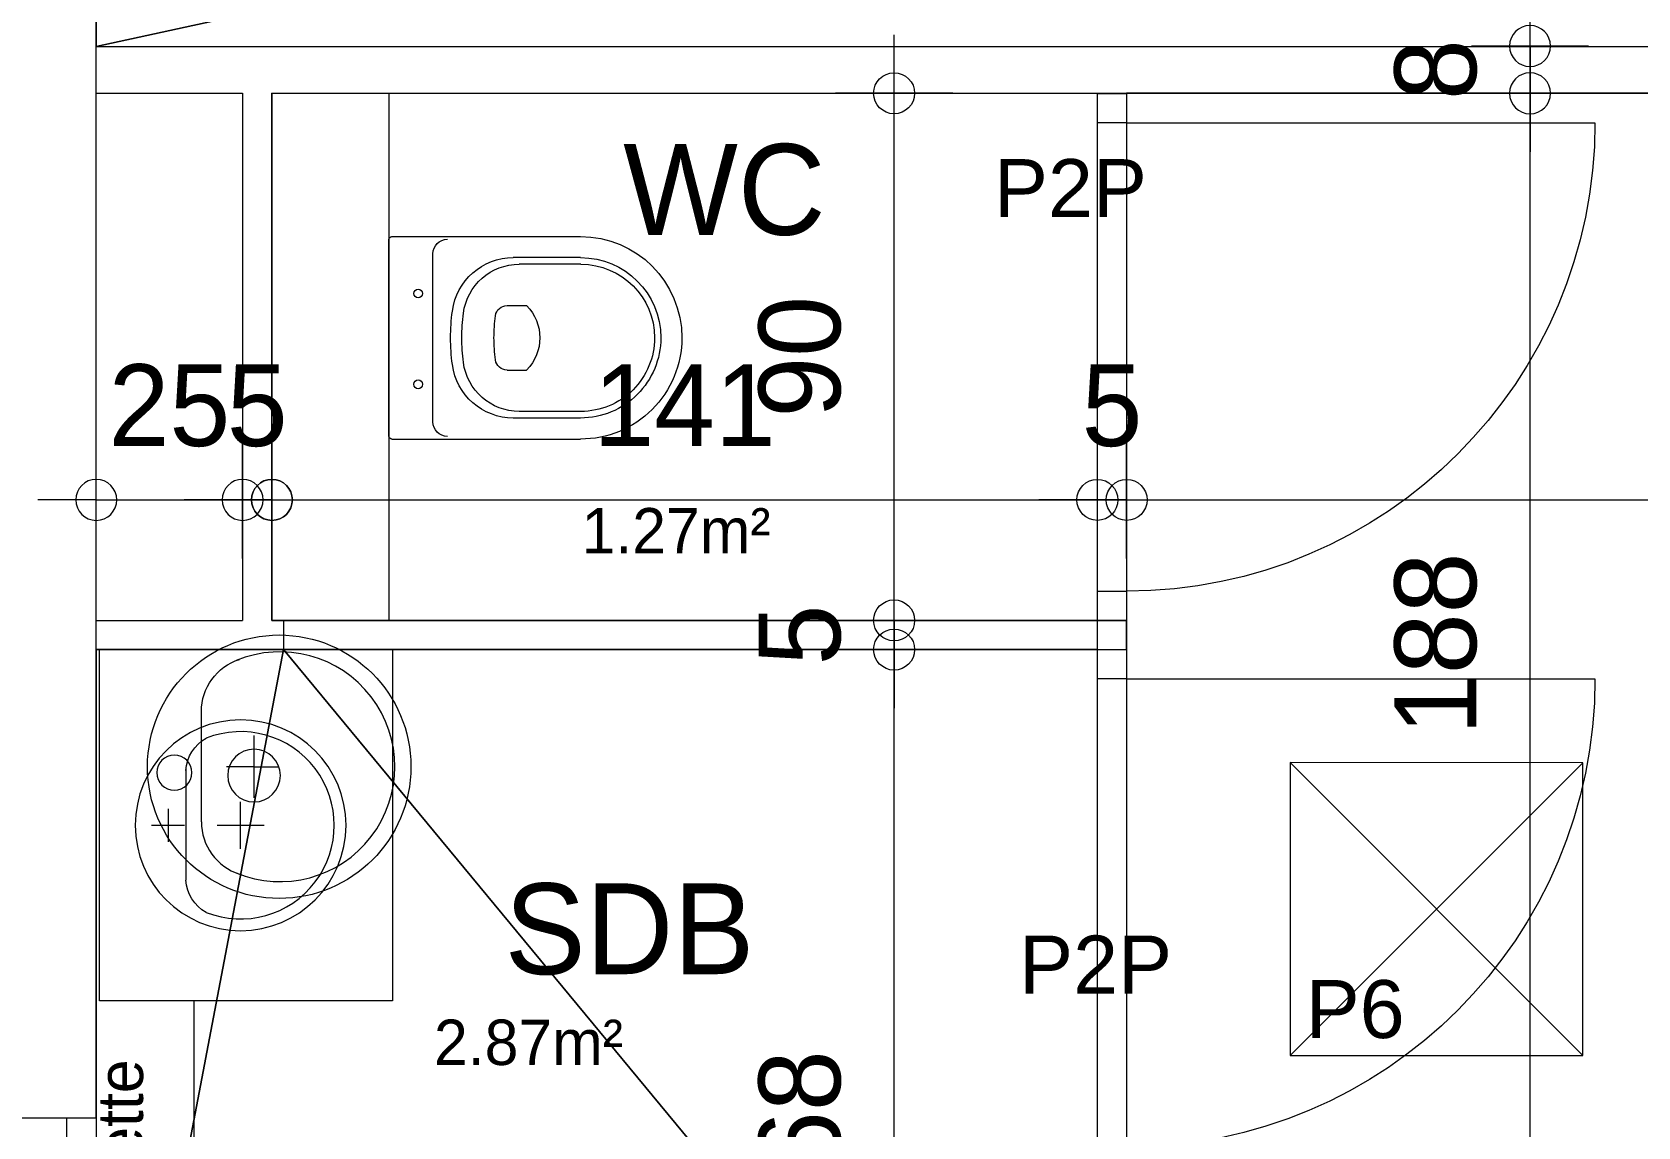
# Model space of a CAD drawing. Header units: metres. Extents: x -30.4 to 29.6, y -50.6 to 0.4.
# Drawn here: x 1.424 to 4.167, y -27.206 to -25.336 of the extents above; entities that cross this region are included whole.
import ezdxf
from ezdxf.enums import TextEntityAlignment as Align
from ezdxf.lldxf.tags import DXFTag

# ---------------------------------------------------------------- set-up
doc = ezdxf.new("R2010")
doc.units = ezdxf.units.M
doc.header["$MEASUREMENT"] = 0
for name, color, linetype in [('Calque commun', 7, 'Continuous'), ('Calque2', 7, 'Continuous'), ('Calque4', 7, 'Continuous'), ('Calque90', 7, 'Continuous'), ('Textes', 7, 'Continuous')]:
    doc.layers.add(name, color=color, linetype=linetype)
doc.styles.add('Arial4', font='arial.ttf', dxfattribs={"height": 0.098961})
doc.styles.add('Century Gothic', font='GOTHIC.TTF', dxfattribs={"height": 0.139636})
doc.styles.add('Century Gothic15', font='GOTHIC.TTF', dxfattribs={"height": 0.155151})
doc.styles.add('Century Gothic7', font='GOTHIC.TTF', dxfattribs={"height": 0.077575})
tags = doc.linetypes.add('HIDDEN2', pattern=[0.1875, 0.125, -0.0625]).pattern_tags.tags
tags[6:7] = [DXFTag(74, 4), DXFTag(75, 0), DXFTag(340, '0'), DXFTag(46, 1.0), DXFTag(50, 0.0), DXFTag(44, 0.0), DXFTag(45, 0.0)]
tags[4:5] = [DXFTag(74, 4), DXFTag(75, 0), DXFTag(340, '0'), DXFTag(46, 1.0), DXFTag(50, 0.0), DXFTag(44, 0.0), DXFTag(45, 0.0)]

# ---------------------------------------------------------------- blocks, each defined once
blk = doc.blocks.new('Block36684')
at = {"layer": 'Calque commun', "color": 7, "linetype": 'Continuous', "lineweight": 9}
blk.add_line((1.534, -27.1907), (1.534, -24.3206), dxfattribs=at)
blk = doc.blocks.new('@PRES_1_$$_1-22')
at = {"layer": 'Calque commun', "color": 5, "linetype": 'Continuous', "lineweight": 9}
for p, q in [((0, 0.32), (0.6, 0.32)), ((0.6, 0.15), (0, 0.15)), ((0.05, 0.05), (0.05, 0.15)), ((0.55, 0.15), (0.55, 0.05)), ((0.05, 0.1), (0.55, 0.1)), ((0.6, 0.05), (0, 0.05)), ((0, 0), (0.6, 0))]:
    blk.add_line(p, q, dxfattribs=at)
blk = doc.blocks.new('@PRES_1_$$_1-23')
at = {"layer": 'Calque commun', "color": 0, "linetype": 'ByBlock', "lineweight": -2}
blk.add_line((0, 0), (0, 0.32), dxfattribs=at)
blk = doc.blocks.new('@PRES_1_$$_1-24')
at = {"layer": 'Calque commun', "color": 0, "linetype": 'ByBlock', "lineweight": -2}
blk.add_line((0, 0), (0, 0.32), dxfattribs=at)
blk = doc.blocks.new('INTER_2D_COMB8')
at = {"layer": 'Calque4', "color": 0, "linetype": 'ByBlock', "lineweight": -2}
blk.add_blockref('@PRES_1_$$_1-22', (0, 0), dxfattribs=at)
at = {"layer": 'Calque4', "color": 7, "linetype": 'Continuous', "lineweight": 9}
blk.add_blockref('@PRES_1_$$_1-23', (0, 0), dxfattribs=at)
at = {"layer": 'Calque4', "color": 7, "linetype": 'Continuous', "lineweight": 9, "extrusion": (0, 0, -1), "xscale": -1, "yscale": -1, "zscale": -1, "rotation": -180}
blk.add_blockref('@PRES_1_$$_1-24', (-0.6, 0), dxfattribs=at)
blk = doc.blocks.new('PLACED_COMB8')
at = {"layer": 'Calque4', "color": 0, "linetype": 'ByBlock', "lineweight": -2}
blk.add_blockref('INTER_2D_COMB8', (0, 0), dxfattribs=at)
blk = doc.blocks.new('xmodule1pcentniv1 16-13')
at = {"layer": 'Calque commun', "color": 5, "linetype": 'Continuous', "lineweight": 9}
blk.add_arc((0, 0), 0.5, 0, 359.9994, dxfattribs=at)
blk = doc.blocks.new('xmodule1pcentniv1 16-14')
at = {"layer": 'Calque commun', "color": 5, "linetype": 'Continuous', "lineweight": 9}
blk.add_arc((0, 0), 0.5, 0, 359.9994, dxfattribs=at)
blk = doc.blocks.new('DimLine54971-3')
at = {"layer": 'Calque commun', "color": 5, "linetype": 'Continuous', "lineweight": 9}
for p, q in [((38.8512, -21.271), (38.8512, -21.071)), ((41.0311, -21.271), (41.0311, -21.071)), ((38.8512, -21.171), (38.7512, -21.171)), ((38.8512, -21.171), (41.0311, -21.171)), ((41.0311, -21.171), (41.1311, -21.171))]:
    blk.add_line(p, q, dxfattribs=at)
at = {"layer": 'Calque commun', "color": 5, "linetype": 'Continuous', "lineweight": 9, "extrusion": (0, 0, -1), "xscale": -0.07000000029802322, "yscale": -0.07000000029802322, "zscale": -0.07000000029802322, "rotation": -180}
for name, p in [('xmodule1pcentniv1 16-13', (-38.8512, -21.171)), ('xmodule1pcentniv1 16-14', (-41.0311, -21.171))]:
    blk.add_blockref(name, p, dxfattribs=at)
at = {"layer": 'Calque commun', "color": 5, "linetype": 'Continuous', "lineweight": 9, "style": 'Century Gothic'}
blk.add_text('218', height=0.13964, dxfattribs=at).set_placement((39.9411, -21.121), align=Align.BOTTOM_CENTER)
blk = doc.blocks.new('xmodule1pcentniv1 16-15')
at = {"layer": 'Calque commun', "color": 5, "linetype": 'Continuous', "lineweight": 9}
blk.add_arc((0, 0), 0.5, 0, 359.9994, dxfattribs=at)
blk = doc.blocks.new('xmodule1pcentniv1 16-16')
at = {"layer": 'Calque commun', "color": 5, "linetype": 'Continuous', "lineweight": 9}
blk.add_arc((0, 0), 0.5, 0, 359.9994, dxfattribs=at)
blk = doc.blocks.new('DimLine54979-3')
at = {"layer": 'Calque commun', "color": 5, "linetype": 'Continuous', "lineweight": 9}
for p, q in [((38.8012, -21.271), (38.8012, -21.071)), ((38.8512, -21.271), (38.8512, -21.071)), ((38.8012, -21.171), (38.7012, -21.171)), ((38.8012, -21.171), (38.8512, -21.171)), ((38.8512, -21.171), (38.9512, -21.171))]:
    blk.add_line(p, q, dxfattribs=at)
at = {"layer": 'Calque commun', "color": 5, "linetype": 'Continuous', "lineweight": 9, "extrusion": (0, 0, -1), "xscale": -0.07000000029802322, "yscale": -0.07000000029802322, "zscale": -0.07000000029802322, "rotation": -180}
for name, p in [('xmodule1pcentniv1 16-15', (-38.8012, -21.171)), ('xmodule1pcentniv1 16-16', (-38.8512, -21.171))]:
    blk.add_blockref(name, p, dxfattribs=at)
at = {"layer": 'Calque commun', "color": 5, "linetype": 'Continuous', "lineweight": 9, "style": 'Century Gothic'}
blk.add_text('5', height=0.1396, dxfattribs=at).set_placement((38.8262, -21.121), align=Align.BOTTOM_CENTER)
blk = doc.blocks.new('xmodule1pcentniv1 16-17')
at = {"layer": 'Calque commun', "color": 5, "linetype": 'Continuous', "lineweight": 9}
blk.add_arc((0, 0), 0.5, 0, 359.9994, dxfattribs=at)
blk = doc.blocks.new('xmodule1pcentniv1 16-18')
at = {"layer": 'Calque commun', "color": 5, "linetype": 'Continuous', "lineweight": 9}
blk.add_arc((0, 0), 0.5, 0, 359.9994, dxfattribs=at)
blk = doc.blocks.new('DimLine54987-3')
at = {"layer": 'Calque commun', "color": 5, "linetype": 'Continuous', "lineweight": 9}
for p, q in [((37.3911, -21.271), (37.3911, -21.071)), ((38.8012, -21.271), (38.8012, -21.071)), ((37.3911, -21.171), (37.2911, -21.171)), ((37.3911, -21.171), (38.8012, -21.171)), ((38.8012, -21.171), (38.9012, -21.171))]:
    blk.add_line(p, q, dxfattribs=at)
at = {"layer": 'Calque commun', "color": 5, "linetype": 'Continuous', "lineweight": 9, "extrusion": (0, 0, -1), "xscale": -0.07000000029802322, "yscale": -0.07000000029802322, "zscale": -0.07000000029802322, "rotation": -180}
for name, p in [('xmodule1pcentniv1 16-17', (-37.3911, -21.171)), ('xmodule1pcentniv1 16-18', (-38.8012, -21.171))]:
    blk.add_blockref(name, p, dxfattribs=at)
at = {"layer": 'Calque commun', "color": 5, "linetype": 'Continuous', "lineweight": 9, "style": 'Century Gothic'}
blk.add_text('141', height=0.13964, dxfattribs=at).set_placement((38.0961, -21.121), align=Align.BOTTOM_CENTER)
blk = doc.blocks.new('xmodule1pcentniv1 16-19')
at = {"layer": 'Calque commun', "color": 5, "linetype": 'Continuous', "lineweight": 9}
blk.add_arc((0, 0), 0.5, 0, 359.9994, dxfattribs=at)
blk = doc.blocks.new('xmodule1pcentniv1 16-20')
at = {"layer": 'Calque commun', "color": 5, "linetype": 'Continuous', "lineweight": 9}
blk.add_arc((0, 0), 0.5, 0, 359.9994, dxfattribs=at)
blk = doc.blocks.new('DimLine54995-3')
at = {"layer": 'Calque commun', "color": 5, "linetype": 'Continuous', "lineweight": 9}
for p, q in [((37.3411, -21.271), (37.3411, -21.071)), ((37.3911, -21.271), (37.3911, -21.071)), ((37.3411, -21.171), (37.2411, -21.171)), ((37.3411, -21.171), (37.3911, -21.171)), ((37.3911, -21.171), (37.4911, -21.171))]:
    blk.add_line(p, q, dxfattribs=at)
at = {"layer": 'Calque commun', "color": 5, "linetype": 'Continuous', "lineweight": 9, "xscale": 0.07000000029802322, "yscale": 0.07000000029802322, "zscale": 0.07000000029802322}
for name, p in [('xmodule1pcentniv1 16-19', (37.3411, -21.171)), ('xmodule1pcentniv1 16-20', (37.3911, -21.171))]:
    blk.add_blockref(name, p, dxfattribs=at)
at = {"layer": 'Calque commun', "color": 5, "linetype": 'Continuous', "lineweight": 9, "style": 'Century Gothic'}
blk.add_text('5', height=0.1396, dxfattribs=at).set_placement((37.3661, -21.121), align=Align.BOTTOM_CENTER)
blk = doc.blocks.new('xmodule1pcentniv1 16-21')
at = {"layer": 'Calque commun', "color": 5, "linetype": 'Continuous', "lineweight": 9}
blk.add_arc((0, 0), 0.5, 0, 359.9994, dxfattribs=at)
blk = doc.blocks.new('xmodule1pcentniv1 16-22')
at = {"layer": 'Calque commun', "color": 5, "linetype": 'Continuous', "lineweight": 9}
blk.add_arc((0, 0), 0.5, 0, 359.9994, dxfattribs=at)
blk = doc.blocks.new('DimLine55003-3')
at = {"layer": 'Calque commun', "color": 5, "linetype": 'Continuous', "lineweight": 9}
for p, q in [((37.0911, -21.271), (37.0911, -21.071)), ((37.3411, -21.271), (37.3411, -21.071)), ((37.0911, -21.171), (36.9911, -21.171)), ((37.0911, -21.171), (37.3411, -21.171)), ((37.3411, -21.171), (37.4411, -21.171))]:
    blk.add_line(p, q, dxfattribs=at)
at = {"layer": 'Calque commun', "color": 5, "linetype": 'Continuous', "lineweight": 9, "xscale": 0.07000000029802322, "yscale": 0.07000000029802322, "zscale": 0.07000000029802322}
for name, p in [('xmodule1pcentniv1 16-21', (37.0911, -21.171)), ('xmodule1pcentniv1 16-22', (37.3411, -21.171))]:
    blk.add_blockref(name, p, dxfattribs=at)
at = {"layer": 'Calque commun', "color": 5, "linetype": 'Continuous', "lineweight": 9, "style": 'Century Gothic'}
blk.add_text('25', height=0.13964, dxfattribs=at).set_placement((37.2161, -21.121), align=Align.BOTTOM_CENTER)
blk = doc.blocks.new('xmodule1pcentniv1 16-27')
at = {"layer": 'Calque commun', "color": 5, "linetype": 'Continuous', "lineweight": 9}
blk.add_arc((0, 0), 0.5, 0, 359.9994, dxfattribs=at)
blk = doc.blocks.new('xmodule1pcentniv1 16-28')
at = {"layer": 'Calque commun', "color": 5, "linetype": 'Continuous', "lineweight": 9}
blk.add_arc((0, 0), 0.5, 0, 359.9994, dxfattribs=at)
blk = doc.blocks.new('DimLine55027-3')
at = {"layer": 'Calque commun', "color": 5, "linetype": 'Continuous', "lineweight": 9}
for p, q in [((39.5402, -20.4767), (39.5402, -20.3767)), ((39.6402, -20.4767), (39.4402, -20.4767)), ((39.5402, -22.357), (39.5402, -20.4767)), ((39.6402, -22.357), (39.4402, -22.357)), ((39.5402, -22.357), (39.5402, -22.457))]:
    blk.add_line(p, q, dxfattribs=at)
at = {"layer": 'Calque commun', "color": 5, "linetype": 'Continuous', "lineweight": 9, "xscale": 0.07000000029802322, "yscale": 0.07000000029802322, "zscale": 0.07000000029802322, "rotation": 90}
for name, p in [('xmodule1pcentniv1 16-28', (39.5402, -20.4767)), ('xmodule1pcentniv1 16-27', (39.5402, -22.357))]:
    blk.add_blockref(name, p, dxfattribs=at)
at = {"layer": 'Calque commun', "color": 5, "linetype": 'Continuous', "lineweight": 9, "style": 'Century Gothic'}
blk.add_text('188', height=0.13964, rotation=90, dxfattribs=at).set_placement((39.4902, -21.4168), align=Align.BOTTOM_CENTER)
blk = doc.blocks.new('xmodule1pcentniv1 16-29')
at = {"layer": 'Calque commun', "color": 5, "linetype": 'Continuous', "lineweight": 9}
blk.add_arc((0, 0), 0.5, 0, 359.9994, dxfattribs=at)
blk = doc.blocks.new('xmodule1pcentniv1 16-30')
at = {"layer": 'Calque commun', "color": 5, "linetype": 'Continuous', "lineweight": 9}
blk.add_arc((0, 0), 0.5, 0, 359.9994, dxfattribs=at)
blk = doc.blocks.new('DimLine55035-3')
at = {"layer": 'Calque commun', "color": 5, "linetype": 'Continuous', "lineweight": 9}
for p, q in [((39.5402, -20.396), (39.5402, -20.296)), ((39.6402, -20.396), (39.4402, -20.396)), ((39.5402, -20.4767), (39.5402, -20.396)), ((39.6402, -20.4767), (39.4402, -20.4767)), ((39.5402, -20.4767), (39.5402, -20.5767))]:
    blk.add_line(p, q, dxfattribs=at)
at = {"layer": 'Calque commun', "color": 5, "linetype": 'Continuous', "lineweight": 9, "xscale": 0.07000000029802322, "yscale": 0.07000000029802322, "zscale": 0.07000000029802322, "rotation": 90}
for name, p in [('xmodule1pcentniv1 16-30', (39.5402, -20.396)), ('xmodule1pcentniv1 16-29', (39.5402, -20.4767))]:
    blk.add_blockref(name, p, dxfattribs=at)
at = {"layer": 'Calque commun', "color": 5, "linetype": 'Continuous', "lineweight": 9, "style": 'Century Gothic'}
blk.add_text('8', height=0.1396, rotation=90, dxfattribs=at).set_placement((39.4902, -20.4363), align=Align.BOTTOM_CENTER)
blk = doc.blocks.new('xmodule1pcentniv1 16-31')
at = {"layer": 'Calque commun', "color": 5, "linetype": 'Continuous', "lineweight": 9}
blk.add_arc((0, 0), 0.5, 0, 359.9994, dxfattribs=at)
blk = doc.blocks.new('xmodule1pcentniv1 16-32')
at = {"layer": 'Calque commun', "color": 5, "linetype": 'Continuous', "lineweight": 9}
blk.add_arc((0, 0), 0.5, 0, 359.9994, dxfattribs=at)
blk = doc.blocks.new('DimLine55043-3')
at = {"layer": 'Calque commun', "color": 5, "linetype": 'Continuous', "lineweight": 9}
for p, q in [((39.5402, -17.8267), (39.5402, -17.7267)), ((39.6402, -17.8267), (39.4402, -17.8267)), ((39.5402, -20.396), (39.5402, -17.8267)), ((39.6402, -20.396), (39.4402, -20.396)), ((39.5402, -20.396), (39.5402, -20.496))]:
    blk.add_line(p, q, dxfattribs=at)
at = {"layer": 'Calque commun', "color": 5, "linetype": 'Continuous', "lineweight": 9, "xscale": 0.07000000029802322, "yscale": 0.07000000029802322, "zscale": 0.07000000029802322, "rotation": 90}
for name, p in [('xmodule1pcentniv1 16-32', (39.5402, -17.8267)), ('xmodule1pcentniv1 16-31', (39.5402, -20.396))]:
    blk.add_blockref(name, p, dxfattribs=at)
at = {"layer": 'Calque commun', "color": 5, "linetype": 'Continuous', "lineweight": 9, "style": 'Century Gothic'}
blk.add_text('257', height=0.13964, rotation=90, dxfattribs=at).set_placement((39.4902, -19.1113), align=Align.BOTTOM_CENTER)
blk = doc.blocks.new('xmodule1pcentniv1 16-37')
at = {"layer": 'Calque commun', "color": 5, "linetype": 'Continuous', "lineweight": 9}
blk.add_arc((0, 0), 0.5, 0, 359.9994, dxfattribs=at)
blk = doc.blocks.new('xmodule1pcentniv1 16-38')
at = {"layer": 'Calque commun', "color": 5, "linetype": 'Continuous', "lineweight": 9}
blk.add_arc((0, 0), 0.5, 0, 359.9994, dxfattribs=at)
blk = doc.blocks.new('DimLine55067-3')
at = {"layer": 'Calque commun', "color": 5, "linetype": 'Continuous', "lineweight": 9}
for p, q in [((38.454, -21.4268), (38.454, -21.3268)), ((38.554, -21.4268), (38.354, -21.4268)), ((38.454, -23.1068), (38.454, -21.4268)), ((38.554, -23.1068), (38.354, -23.1068)), ((38.454, -23.1068), (38.454, -23.2068))]:
    blk.add_line(p, q, dxfattribs=at)
at = {"layer": 'Calque commun', "color": 5, "linetype": 'Continuous', "lineweight": 9, "extrusion": (0, 0, -1), "xscale": -0.07000000029802322, "yscale": -0.07000000029802322, "zscale": -0.07000000029802322, "rotation": -90.00000000000001}
for name, p in [('xmodule1pcentniv1 16-38', (-38.454, -21.4268)), ('xmodule1pcentniv1 16-37', (-38.454, -23.1068))]:
    blk.add_blockref(name, p, dxfattribs=at)
at = {"layer": 'Calque commun', "color": 5, "linetype": 'Continuous', "lineweight": 9, "style": 'Century Gothic'}
blk.add_text('168', height=0.13964, rotation=90, dxfattribs=at).set_placement((38.404, -22.2668), align=Align.BOTTOM_CENTER)
blk = doc.blocks.new('xmodule1pcentniv1 16-39')
at = {"layer": 'Calque commun', "color": 5, "linetype": 'Continuous', "lineweight": 9}
blk.add_arc((0, 0), 0.5, 0, 359.9994, dxfattribs=at)
blk = doc.blocks.new('xmodule1pcentniv1 16-40')
at = {"layer": 'Calque commun', "color": 5, "linetype": 'Continuous', "lineweight": 9}
blk.add_arc((0, 0), 0.5, 0, 359.9994, dxfattribs=at)
blk = doc.blocks.new('DimLine55083-3')
at = {"layer": 'Calque commun', "color": 5, "linetype": 'Continuous', "lineweight": 9}
for p, q in [((38.454, -21.3768), (38.454, -21.2768)), ((38.554, -21.3768), (38.354, -21.3768)), ((38.454, -21.4268), (38.454, -21.3768)), ((38.554, -21.4268), (38.354, -21.4268)), ((38.454, -21.4268), (38.454, -21.5268))]:
    blk.add_line(p, q, dxfattribs=at)
at = {"layer": 'Calque commun', "color": 5, "linetype": 'Continuous', "lineweight": 9, "extrusion": (0, 0, -1), "xscale": -0.07000000029802322, "yscale": -0.07000000029802322, "zscale": -0.07000000029802322, "rotation": -90.00000000000001}
for name, p in [('xmodule1pcentniv1 16-40', (-38.454, -21.3768)), ('xmodule1pcentniv1 16-39', (-38.454, -21.4268))]:
    blk.add_blockref(name, p, dxfattribs=at)
at = {"layer": 'Calque commun', "color": 5, "linetype": 'Continuous', "lineweight": 9, "style": 'Century Gothic'}
blk.add_text('5', height=0.1396, rotation=90, dxfattribs=at).set_placement((38.404, -21.4018), align=Align.BOTTOM_CENTER)
blk = doc.blocks.new('xmodule1pcentniv1 16-41')
at = {"layer": 'Calque commun', "color": 5, "linetype": 'Continuous', "lineweight": 9}
blk.add_arc((0, 0), 0.5, 0, 359.9994, dxfattribs=at)
blk = doc.blocks.new('xmodule1pcentniv1 16-42')
at = {"layer": 'Calque commun', "color": 5, "linetype": 'Continuous', "lineweight": 9}
blk.add_arc((0, 0), 0.5, 0, 359.9994, dxfattribs=at)
blk = doc.blocks.new('DimLine55091-3')
at = {"layer": 'Calque commun', "color": 5, "linetype": 'Continuous', "lineweight": 9}
for p, q in [((38.454, -20.4767), (38.454, -20.3767)), ((38.554, -20.4767), (38.354, -20.4767)), ((38.454, -21.3768), (38.454, -20.4767)), ((38.554, -21.3768), (38.354, -21.3768)), ((38.454, -21.3768), (38.454, -21.4768))]:
    blk.add_line(p, q, dxfattribs=at)
at = {"layer": 'Calque commun', "color": 5, "linetype": 'Continuous', "lineweight": 9, "extrusion": (0, 0, -1), "xscale": -0.07000000029802322, "yscale": -0.07000000029802322, "zscale": -0.07000000029802322, "rotation": -90.00000000000001}
for name, p in [('xmodule1pcentniv1 16-42', (-38.454, -20.4767)), ('xmodule1pcentniv1 16-41', (-38.454, -21.3768))]:
    blk.add_blockref(name, p, dxfattribs=at)
at = {"layer": 'Calque commun', "color": 5, "linetype": 'Continuous', "lineweight": 9, "style": 'Century Gothic'}
blk.add_text('90', height=0.13964, rotation=90, dxfattribs=at).set_placement((38.404, -20.9267), align=Align.BOTTOM_CENTER)
blk = doc.blocks.new('xmodule1pcentniv1 16-67')
at = {"layer": 'Calque commun', "color": 5, "linetype": 'Continuous', "lineweight": 9}
blk.add_arc((0, 0), 0.5, 0, 359.9994, dxfattribs=at)
blk = doc.blocks.new('xmodule1pcentniv1 16-68')
at = {"layer": 'Calque commun', "color": 5, "linetype": 'Continuous', "lineweight": 9}
blk.add_arc((0, 0), 0.5, 0, 359.9994, dxfattribs=at)
blk = doc.blocks.new('DimLine56475-3')
at = {"layer": 'Calque commun', "color": 5, "linetype": 'Continuous', "lineweight": 9}
for p, q in [((38.8512, -21.271), (38.8512, -21.071)), ((41.0311, -21.271), (41.0311, -21.071)), ((38.8512, -21.171), (38.7512, -21.171)), ((38.8512, -21.171), (41.0311, -21.171)), ((41.0311, -21.171), (41.1311, -21.171))]:
    blk.add_line(p, q, dxfattribs=at)
at = {"layer": 'Calque commun', "color": 5, "linetype": 'Continuous', "lineweight": 9, "extrusion": (0, 0, -1), "xscale": -0.07000000029802322, "yscale": -0.07000000029802322, "zscale": -0.07000000029802322, "rotation": -180}
for name, p in [('xmodule1pcentniv1 16-67', (-38.8512, -21.171)), ('xmodule1pcentniv1 16-68', (-41.0311, -21.171))]:
    blk.add_blockref(name, p, dxfattribs=at)
at = {"layer": 'Calque commun', "color": 5, "linetype": 'Continuous', "lineweight": 9, "style": 'Century Gothic'}
blk.add_text('218', height=0.13964, dxfattribs=at).set_placement((39.9411, -21.121), align=Align.BOTTOM_CENTER)
blk = doc.blocks.new('vasque1')
at = {"layer": 'Calque2', "color": 6, "linetype": 'Continuous', "lineweight": 9}
for p, q in [((-0.094, -0.092), (0.094, -0.092)), ((0, -0.182), (0, -0.135)), ((-0.0533, -0.182), (0.0533, -0.182)), ((0, -0.182), (0, -0.224))]:
    blk.add_line(p, q, dxfattribs=at)
at = {"layer": 'Calque2', "color": 6, "linetype": 'Continuous', "lineweight": 9, "flags": 128}
for points in [[(0, -0.45, -1), (0, 0)], [(0, 0, -1), (0, -0.45)], [(0.02, -0.046, 1), (-0.04, -0.046, 1), (0.02, -0.046)], [(-0.094, -0.092, 0.324927), (-0.1834, -0.157)], [(0.094, -0.092, -0.324927), (0.1834, -0.157)], [(0.03, -0.182, 1), (-0.06, -0.182, 1), (0.03, -0.182)], [(-0.1814, -0.1514, 1.494518), (0.1814, -0.1514)]]:
    blk.add_lwpolyline(points, format="xyb", dxfattribs=at)
blk = doc.blocks.new('vasqu450')
at = {"layer": 'Calque commun', "color": 6, "linetype": 'Continuous', "lineweight": 9}
blk.add_line((0.1207, 0.1168), (-0.1173, 0.117), dxfattribs=at)
for radius, start, end in [(0.225, 360, 359.9994), (0.2, 158.4, 21.6)]:
    blk.add_arc((0, 0), radius, start, end, dxfattribs=at)
at = {"layer": 'Calque commun', "color": 6, "linetype": 'Continuous', "lineweight": 9, "extrusion": (0, 0, -1)}
for centre, start, end in [((0.112, 0.0327), 28.9734, 86.4066), ((-0.112, 0.0327), 93.5934, 151.0266)]:
    blk.add_arc(centre, 0.0845, start, end, dxfattribs=at)
at = {"layer": 'Calque90', "color": 6, "linetype": 'Continuous', "lineweight": 9}
for p, q in [((0, 0.19), (0, 0.12)), ((0.035, 0.155), (-0.035, 0.155)), ((0, 0.05), (0, -0.05)), ((-0.05, 0), (0.05, 0))]:
    blk.add_line(p, q, dxfattribs=at)
blk = doc.blocks.new('meuble vasque 60x50')
at = {"layer": 'Calque commun', "color": 0, "linetype": 'ByBlock', "lineweight": -2, "xscale": 0.800000011920929, "yscale": 0.800000011920929, "zscale": 0.800000011920929}
blk.add_blockref('vasqu450', (0.2994, -0.241), dxfattribs=at)
at = {"layer": 'Calque commun', "color": 0, "linetype": 'ByBlock', "lineweight": -2}
blk.add_blockref('vasque1', (0.3994, -0.0819), dxfattribs=at)
at = {"layer": 'Calque commun', "color": 6, "linetype": 'Continuous', "lineweight": 9}
mesh = blk.add_polyface(dxfattribs=at)
corners = [(-0.0006, -0.0002), (0.5994, -0.0002), (0.5994, -0.5002), (-0.0006, -0.5002)]
mesh.append_faces([[corners[k] for k in face] for face in [(0, 1, 2, 3)]], dxfattribs={"color": 6})
blk = doc.blocks.new('@PRES_1_$$_1-94')
at = {"layer": 'Calque commun', "color": 5, "linetype": 'Continuous', "lineweight": 9}
blk.add_line((0.05, 0.05), (0.05, 0.85), dxfattribs=at)
at = {"layer": 'Calque commun', "color": 5, "linetype": 'Continuous', "lineweight": 9, "extrusion": (0, 0, -1)}
blk.add_arc((-0.05, 0.05), 0.8, 90, 180, dxfattribs=at)
at = {"layer": 'Calque commun', "color": 5, "linetype": 'Continuous', "lineweight": 9}
mesh = blk.add_polyface(dxfattribs=at)
corners = [(0, 0), (0, 0.05), (0.05, 0.05), (0.05, 0)]
mesh.append_faces([[corners[k] for k in face] for face in [(0, 1, 2, 3)]], dxfattribs={"color": 5})
mesh = blk.add_polyface(dxfattribs=at)
corners = [(0.85, 0), (0.85, 0.05), (0.9, 0.05), (0.9, 0)]
mesh.append_faces([[corners[k] for k in face] for face in [(0, 1, 2, 3)]], dxfattribs={"color": 5})
blk = doc.blocks.new('@PRES_1_$$_1-95')
at = {"layer": 'Calque commun', "color": 0, "linetype": 'Continuous', "lineweight": 9}
blk.add_line((0, 0), (0, 0.05), dxfattribs=at)
blk = doc.blocks.new('@PRES_1_$$_1-96')
at = {"layer": 'Calque commun', "color": 0, "linetype": 'Continuous', "lineweight": 9}
blk.add_line((0, 0), (0, 0.05), dxfattribs=at)
blk = doc.blocks.new('INTER_2D_COMB32')
at = {"layer": 'Calque commun', "color": 0, "linetype": 'ByBlock', "lineweight": -2}
blk.add_blockref('@PRES_1_$$_1-94', (0, 0), dxfattribs=at)
at = {"layer": 'Calque commun', "color": 15, "linetype": 'ByBlock', "lineweight": -2}
blk.add_blockref('@PRES_1_$$_1-95', (0, 0), dxfattribs=at)
at = {"layer": 'Calque commun', "color": 15, "linetype": 'ByBlock', "lineweight": -2, "extrusion": (0, 0, -1), "xscale": -1, "yscale": -1, "zscale": -1, "rotation": -180}
blk.add_blockref('@PRES_1_$$_1-96', (-0.9, 0), dxfattribs=at)
blk = doc.blocks.new('PLACED_COMB32')
at = {"layer": 'Calque commun', "color": 0, "linetype": 'ByBlock', "lineweight": -2}
blk.add_blockref('INTER_2D_COMB32', (0, 0), dxfattribs=at)
blk = doc.blocks.new('wc suspendu')
at = {"layer": 'Calque commun', "color": 15, "linetype": 'Continuous', "lineweight": 9}
for p, q in [((-0.173, -0.0497), (-0.173, -0.0515)), ((-0.173, -0.0497), (-0.173, -0.372)), ((0.168, -0.0447), (-0.168, -0.0447)), ((0.173, -0.0497), (0.173, -0.0515)), ((0.173, -0.0497), (0.173, -0.372)), ((0.1434, -0.1197), (-0.1434, -0.1197)), ((-0.055, -0.2465), (-0.0551, -0.2797)), ((0.055, -0.2465), (0.0551, -0.2797)), ((-0.137, -0.372), (-0.137, -0.2571)), ((-0.1257, -0.3727), (-0.1257, -0.2673)), ((0.1257, -0.3727), (0.1257, -0.2673)), ((0.137, -0.372), (0.137, -0.2571))]:
    blk.add_line(p, q, dxfattribs=at)
for centre, radius, start, end in [((-0.168, -0.0497), 0.005, 90, 180), ((0.168, -0.0497), 0.005, 0, 90), ((-0.0756, -0.0946), 0.0075, 0, 359.9994), ((0.0794, -0.0946), 0.0075, 0, 359.9994), ((-0.1434, -0.1447), 0.025, 90, 180), ((0.1434, -0.1447), 0.025, 0, 90), ((-0.032, -0.2571), 0.105, 97.505, 180), ((0, -0.5), 0.35, 90, 97.505), ((0, -0.5), 0.35, 82.495, 90), ((0.032, -0.2571), 0.105, 0, 82.495), ((-0.0294, -0.2673), 0.0963, 97.505, 180), ((0, -0.4902), 0.3211, 90, 97.505), ((0, -0.4902), 0.3211, 82.495, 90), ((0.0294, -0.2673), 0.0963, 0, 82.495), ((-0.035, -0.2465), 0.02, 97.8621, 180), ((0, -0.5), 0.2759, 90, 97.8622), ((0, -0.5), 0.2759, 82.1379, 90), ((0.035, -0.2465), 0.02, 0, 82.1378), ((0, -0.2241), 0.0783, 225.2695, 314.7305), ((0, -0.372), 0.173, 180, 270), ((0, -0.372), 0.137, 180, 270), ((0, -0.3727), 0.1257, 180, 270), ((0, -0.372), 0.137, 270, 0), ((0, -0.372), 0.173, 270, 0), ((0, -0.3727), 0.1257, 270, 0)]:
    blk.add_arc(centre, radius, start, end, dxfattribs=at)
blk = doc.blocks.new('xmodule1pcentniv1 16-99')
at = {"layer": 'Calque commun', "color": 7, "linetype": 'Continuous', "lineweight": 18}
for p, q in [((37.0911, -20.4767), (37.0911, -20.3967)), ((37.0911, -20.3967), (39.9832, -20.3967)), ((37.0911, -20.4767), (37.3411, -20.4767)), ((37.3911, -20.4767), (39.9832, -20.4767))]:
    blk.add_line(p, q, dxfattribs=at)
at = {"layer": 'Calque commun', "color": 15, "linetype": 'Continuous', "lineweight": 18}
for p, q in [((37.3411, -20.4767), (37.3411, -21.3768)), ((37.3911, -20.4767), (37.3911, -21.3768)), ((38.8012, -20.4769), (38.8512, -20.4769)), ((37.0912, -21.4268), (37.0912, -21.3768)), ((37.0912, -21.3768), (37.3411, -21.3768)), ((37.3911, -21.3768), (38.8012, -21.3768)), ((38.8012, -21.4268), (38.8012, -21.3768)), ((38.8012, -21.4268), (38.8012, -21.3769)), ((38.8512, -21.4268), (38.8512, -21.3769)), ((37.0912, -21.4268), (38.8012, -21.4268))]:
    blk.add_line(p, q, dxfattribs=at)
at = {"layer": 'Calque commun', "color": 7, "linetype": 'Continuous', "lineweight": 9}
for p, q in [((37.0912, -21.4268), (37.5911, -21.4268)), ((37.2576, -22.0268), (37.2576, -22.4068))]:
    blk.add_line(p, q, dxfattribs=at)
at = {"layer": 'Calque commun', "color": 16, "linetype": 'HIDDEN2', "lineweight": 9, "flags": 128}
blk.add_lwpolyline([(39.6307, -22.12), (39.6307, -21.62), (39.1307, -21.6198), (39.1307, -22.1198), (39.6307, -21.62), (39.1307, -22.1198), (39.6307, -22.12), (39.1307, -21.6198)], dxfattribs=at)
at = {"layer": 'Calque commun', "color": 5, "linetype": 'Continuous', "lineweight": 9}
for name in ['DimLine55043-3', 'DimLine55035-3', 'DimLine55091-3', 'DimLine55027-3', 'DimLine55003-3', 'DimLine54995-3', 'DimLine54987-3', 'DimLine54979-3', 'DimLine54971-3', 'DimLine56475-3', 'DimLine55083-3', 'DimLine55067-3']:
    blk.add_blockref(name, (0, 0), dxfattribs=at)
at = {"layer": 'Calque commun', "color": 0, "linetype": 'ByBlock', "lineweight": -2}
for name, p, rotation in [('PLACED_COMB32', (38.8012, -20.4769), -90.00000000000001), ('meuble vasque 60x50', (37.0967, -22.0262), 90), ('PLACED_COMB32', (38.8012, -21.4268), -90.00000000000001)]:
    blk.add_blockref(name, p, dxfattribs=dict(at, rotation=rotation))
at = {"layer": 'Calque commun', "color": 0, "linetype": 'ByBlock', "lineweight": -2, "extrusion": (0, 0, -1), "xscale": -1, "yscale": -1, "zscale": -1, "rotation": 89.99999999999999}
blk.add_blockref('wc suspendu', (-37.5464, -20.8943), dxfattribs=at)
at = {"layer": 'Calque commun', "color": 9, "linetype": 'ByBlock', "lineweight": -2, "style": 'Century Gothic7'}
for s, p in [('1.27m²', (37.9201, -21.185)), ('2.87m²', (37.668, -22.0586))]:
    blk.add_text(s, height=0.07758, dxfattribs=at).set_placement(p, align=Align.TOP_LEFT)
at = {"layer": 'Calque commun', "color": 5, "linetype": 'ByBlock', "lineweight": -2, "style": 'Century Gothic7'}
blk.add_text('Masquette', height=0.07758, rotation=90, dxfattribs=at).set_placement((37.1943, -22.611), align=Align.BOTTOM_LEFT)
at = {"layer": 'Textes', "color": 5, "linetype": 'ByBlock', "lineweight": -2, "style": 'Century Gothic15'}
blk.add_text('WC', height=0.15515, dxfattribs=at).set_placement((38.3369, -20.5633), align=Align.TOP_RIGHT)
at = {"layer": 'Textes', "color": 5, "linetype": 'ByBlock', "lineweight": -2, "style": 'Arial4'}
for s, p in [('P2P', (38.8858, -20.7178)), ('P2P', (38.9288, -22.0438)), ('P6', (39.3261, -22.1198))]:
    blk.add_text(s, height=0.09896, dxfattribs=at).set_placement(p, align=Align.BOTTOM_RIGHT)
at = {"layer": 'Textes', "color": 5, "linetype": 'ByBlock', "lineweight": -2, "style": 'Century Gothic15'}
blk.add_text('SDB', height=0.15515, dxfattribs=at).set_placement((37.7886, -21.8259), align=Align.TOP_LEFT)
at = {"layer": 'Calque commun', "color": 9, "linetype": 'Continuous', "lineweight": 9}
mesh = blk.add_polyface(dxfattribs=at)
corners = [(37.0911, -17.8266), (41.2311, -18.4974), (41.8311, -17.8281), (41.8311, -18.4974), (37.0911, -18.2748), (37.0911, -19.9774), (37.0911, -18.2748), (37.0911, -19.9774), (37.0911, -20.3967), (41.2311, -19.4974), (41.8311, -20.3974), (41.8311, -19.4974)]
mesh.append_faces([[corners[k] for k in face] for face in [(0, 1, 2)]], dxfattribs={"vtx0": -1, "vtx1": -1, "color": 9})
mesh.append_faces([[corners[k] for k in face] for face in [(4, 5, 6), (5, 9, 7), (9, 4, 5)]], dxfattribs={"vtx0": -1, "vtx1": -1, "vtx2": -1, "color": 9})
mesh.append_faces([[corners[k] for k in face] for face in [(7, 8, 9), (8, 10, 9), (9, 1, 4), (0, 4, 1)]], dxfattribs={"vtx1": -1, "vtx2": -1, "color": 9})
mesh.append_faces([[corners[k] for k in face] for face in [(1, 3, 2), (10, 11, 9)]], dxfattribs={"vtx2": -1, "color": 9})
at = {"layer": 'Calque commun', "color": 9, "linetype": 'Continuous', "lineweight": 18}
mesh = blk.add_polyface(dxfattribs=at)
corners = [(38.8012, -20.4769), (37.3911, -20.4767), (37.3911, -21.3768), (38.8012, -21.3769)]
mesh.append_faces([[corners[k] for k in face] for face in [(0, 1, 2, 3)]], dxfattribs={"color": 9})
at = {"layer": 'Calque commun', "color": 7, "linetype": 'Continuous', "lineweight": 9}
mesh = blk.add_polyface(dxfattribs=at)
corners = [(37.5911, -20.4767), (37.5911, -21.3768), (37.3911, -21.3768), (37.3911, -20.4767)]
mesh.append_faces([[corners[k] for k in face] for face in [(0, 1, 2, 3)]], dxfattribs={"color": 7})
at = {"layer": 'Calque commun', "color": 9, "linetype": 'Continuous', "lineweight": 9}
mesh = blk.add_polyface(dxfattribs=at)
corners = [(41.0311, -22.357), (41.0311, -20.4767), (38.8512, -20.4767), (38.8512, -22.357)]
mesh.append_faces([[corners[k] for k in face] for face in [(0, 1, 2, 3)]], dxfattribs={"color": 9})
mesh = blk.add_polyface(dxfattribs=at)
corners = [(37.4111, -21.4268), (38.8012, -21.4268), (38.8012, -21.3768), (37.4111, -21.3768)]
mesh.append_faces([[corners[k] for k in face] for face in [(0, 1, 2, 3)]], dxfattribs={"color": 9})
mesh = blk.add_polyface(dxfattribs=at)
corners = [(38.8012, -23.1068), (37.4111, -21.4268), (37.0912, -23.1068), (37.4111, -21.4268), (37.0912, -21.4268), (38.8012, -21.4268)]
mesh.append_faces([[corners[k] for k in face] for face in [(0, 1, 2)]], dxfattribs={"vtx0": -1, "vtx1": -1, "color": 9})
mesh.append_faces([[corners[k] for k in face] for face in [(1, 2, 3)]], dxfattribs={"vtx0": -1, "vtx1": -1, "vtx2": -1, "color": 9})
mesh.append_faces([[corners[k] for k in face] for face in [(3, 4, 2), (0, 5, 1)]], dxfattribs={"vtx2": -1, "color": 9})

msp = doc.modelspace()

# ---------------------------------------------------------------- block references
at = {"layer": 'Calque commun', "color": 0, "linetype": 'ByBlock', "lineweight": -2}
for name, p in [('Block36684', (0, 0)), ('xmodule1pcentniv1 16-99', (-35.5571, -4.964))]:
    msp.add_blockref(name, p, dxfattribs=at)
at = {"layer": 'Calque commun', "color": 0, "linetype": 'ByBlock', "lineweight": -2, "extrusion": (0, 0, -1), "xscale": -1, "yscale": -1, "zscale": -1, "rotation": 90}
msp.add_blockref('PLACED_COMB8', (-1.534, -27.1907), dxfattribs=at)

# ---------------------------------------------------------------- meshes
at = {"layer": 'Calque commun', "color": 7, "linetype": 'Continuous', "lineweight": 9}
mesh = msp.add_polyface(dxfattribs=at)
corners = [(29.6021, -8.6275), (-30.3979, -8.6275), (-30.3979, -50.6275), (29.6021, -50.6275)]
mesh.append_faces([[corners[k] for k in face] for face in [(0, 1, 2, 3)]], dxfattribs={"color": 7})

doc.saveas('drawing.dxf')
